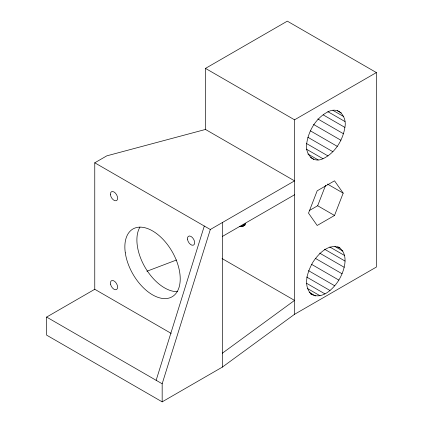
<?xml version="1.0" encoding="UTF-8"?>
<svg xmlns="http://www.w3.org/2000/svg" width="423" height="423" viewBox="0 0 423 423"><rect width="100%" height="100%" fill="white"/><g stroke="black" fill="none" stroke-linecap="round" stroke-linejoin="round"><path stroke-width="0.63" d="M171.209 333.409L94.768 289.279L46.62 317.076L46.62 335.138L162.168 401.85L222.35 367.106L294.551 314.3L376.38 267.056L376.38 72.571L287.312 21.15L205.483 68.394L205.483 129.454L294.551 180.875L210.31 229.509L162.168 383.783L162.168 401.85M344.893 127.402C347.098 117.546 339.452 106.279 328.697 111.466C316.642 117.229 308.89 129.872 306.802 142.81C304.592 152.661 312.243 163.934 322.992 158.741C335.053 152.978 342.804 140.336 344.893 127.402L323.193 114.876M310.498 293.795C321.607 300.616 333.298 289.031 338.849 280.089C344.56 270.567 349.832 253.472 337.734 246.678M156.15 380.309L204.293 226.035M309.276 210.585L317.662 205.747L325.625 185.221M334.514 215.476L343.18 193.137L334.514 180.811L317.181 190.815L308.515 213.15L317.181 225.48L334.514 215.476L317.662 205.747M245.737 223.503C244.721 225.924 241.866 227.251 239.386 226.331M222.35 353.205L294.551 300.404L222.043 258.538M94.768 289.279L94.763 162.802L106.802 155.849L205.483 129.454M205.483 68.394L294.551 119.815L376.38 72.571M222.35 236.462L294.551 194.776M240.597 226.633L245.747 223.661M242.76 226.395L245.044 225.073M146.892 271.254L176.497 259.997M340.018 248C328.93 242.67 318.313 253.768 312.809 262.36C307.521 271.624 302.53 285.974 311.64 294.456M337.332 110.636L341.329 112.941M332.917 110.35L343.767 116.616M327.851 111.656L344.983 121.544M317.81 118.948L343.502 133.784M313.506 124.431L340.917 140.251M310.461 130.881L337.295 146.374M307.78 137.221L332.901 151.725M306.326 143.418L328.021 155.944M306.437 149.187L322.992 158.741M307.886 153.998L318.165 159.931M310.429 157.451L313.855 159.429M327.45 184.058L343.18 193.137M334.91 246.466L342.905 251.082M329.781 246.969L344.629 255.54M324.515 249.2L345.068 261.07M319.651 253.113L344.2 267.288M315.246 258.284L342.08 273.776M311.444 264.269L338.849 280.089M308.473 270.635L334.736 285.8M306.601 277.002L330.014 290.516M306.733 283.368L325.007 293.916M94.763 162.802L210.31 229.509M307.489 288.523L320.052 295.772M309.213 292.33L315.495 295.957M46.62 317.076L162.168 383.783M294.551 119.815L294.551 314.3M222.35 222.561L222.35 367.106M177.702 291.643A39.149 22.604 60 0 1 145.195 267.553A39.149 22.604 60 0 1 139.95 227.098M187.474 239.106A5.108 2.95 60 0 0 193.253 245.208A5.108 2.95 60 0 0 192.433 237.578A5.108 2.95 60 0 0 187.474 239.106M110.525 284.119A5.108 2.95 60 0 0 116.547 289.544A5.108 2.95 60 0 0 114.998 281.655A5.108 2.95 60 0 0 110.525 284.119M110.44 194.633A5.108 2.95 60 0 0 116.219 200.735A5.108 2.95 60 0 0 115.405 193.105A5.108 2.95 60 0 0 110.44 194.633M125.303 252.869A39.149 22.604 60 0 0 170.448 297.586A39.149 22.604 60 0 0 161.861 238.154A39.149 22.604 60 0 0 125.303 252.869"/></g></svg>
